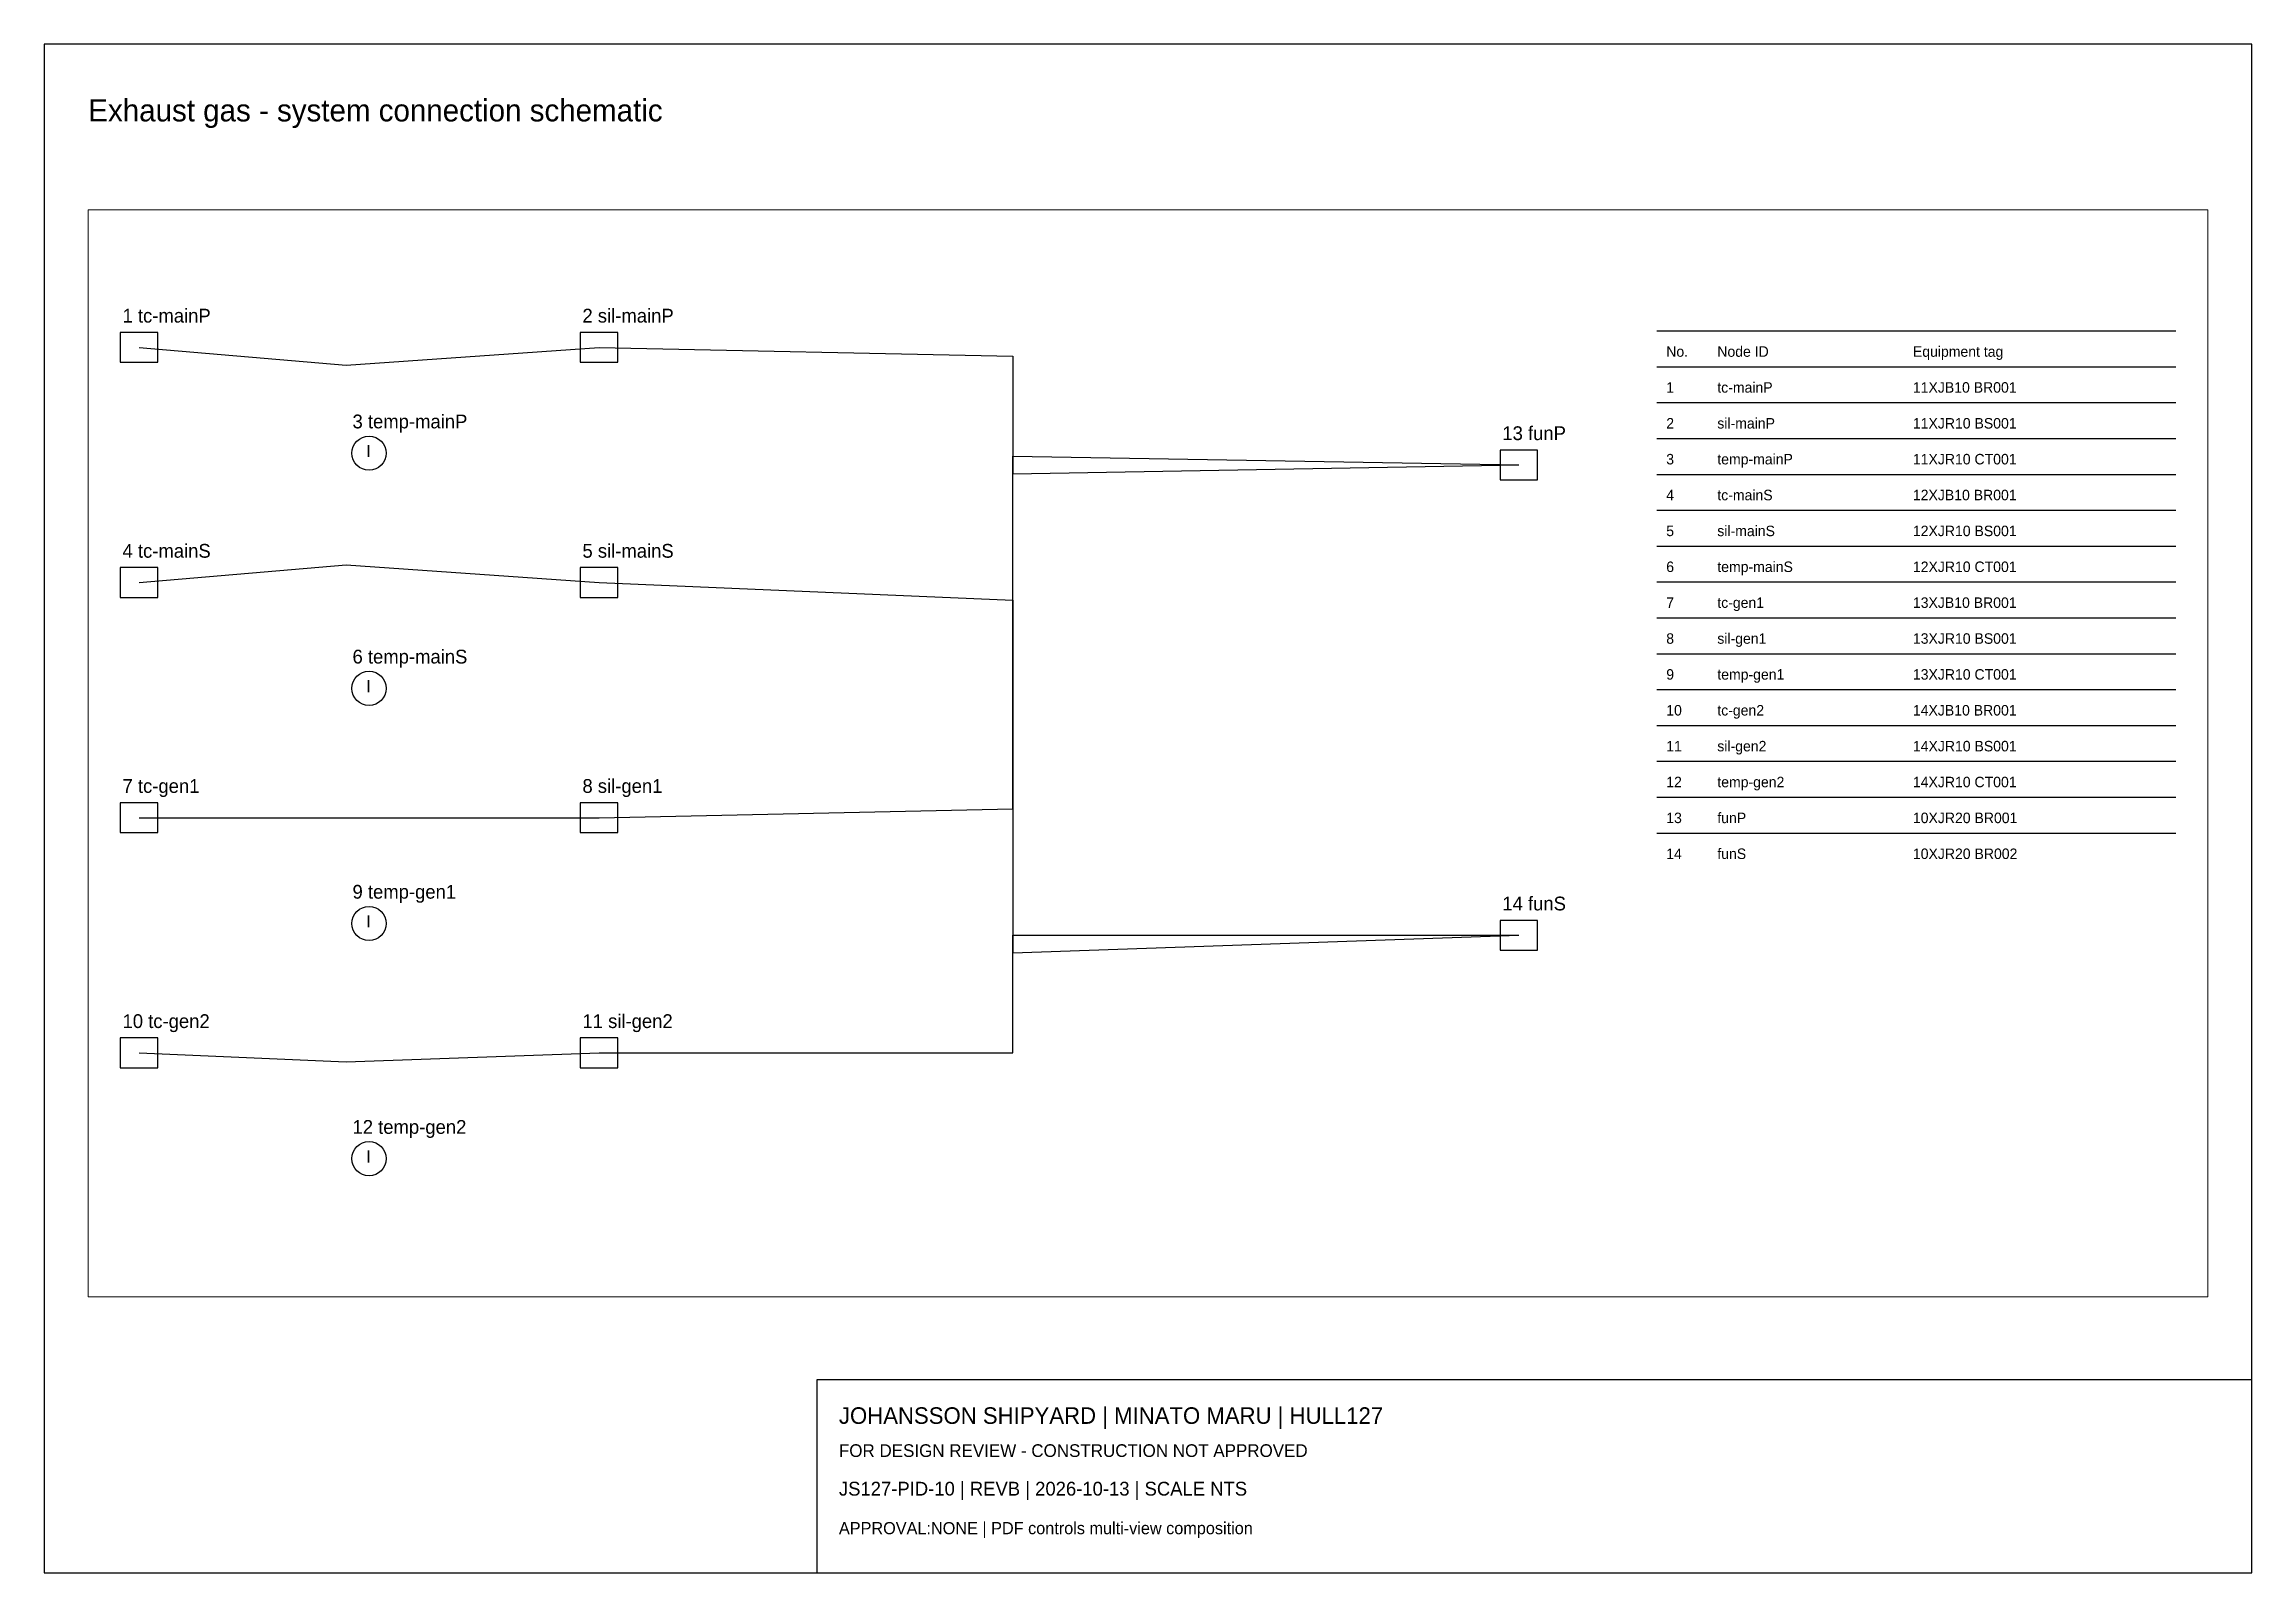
# Paper-space layout 'Layout1' of a CAD drawing. Header units: millimetres. Extents: x 10 to 410, y 10 to 287.
# The model-space entities are those that its viewports show. They can reach past a viewport. Long polylines and large blocks are cut down to what shows.
import ezdxf

# ---------------------------------------------------------------- set-up
doc = ezdxf.new("R2010")
doc.units = ezdxf.units.MM
for name, color, linetype in [('ANNOTATION', 7, 'Continuous'), ('EQUIPMENT', 3, 'Continuous'), ('GEOMETRY', 7, 'Continuous'), ('PIPING', 4, 'Continuous')]:
    doc.layers.add(name, color=color, linetype=linetype)

msp = doc.modelspace()

# ---------------------------------------------------------------- linework, layer by layer
at = {"layer": 'EQUIPMENT'}
for points in [[(30.6, 244.3), (37.4, 244.3), (37.4, 249.7), (30.6, 249.7)], [(113.93, 244.3), (120.73, 244.3), (120.73, 249.7), (113.93, 249.7)], [(280.6, 223), (287.4, 223), (287.4, 228.4), (280.6, 228.4)], [(30.6, 201.69), (37.4, 201.69), (37.4, 207.09), (30.6, 207.09)], [(113.93, 201.69), (120.73, 201.69), (120.73, 207.09), (113.93, 207.09)], [(30.6, 159.08), (37.4, 159.08), (37.4, 164.48), (30.6, 164.48)], [(113.93, 159.08), (120.73, 159.08), (120.73, 164.48), (113.93, 164.48)], [(280.6, 137.78), (287.4, 137.78), (287.4, 143.18), (280.6, 143.18)], [(30.6, 116.47), (37.4, 116.47), (37.4, 121.87), (30.6, 121.87)], [(113.93, 116.47), (120.73, 116.47), (120.73, 121.87), (113.93, 121.87)]]:
    msp.add_lwpolyline(points, close=True, dxfattribs=at)
for centre in [(75.67, 227.83), (75.67, 185.22), (75.67, 142.61), (75.67, 100)]:
    msp.add_circle(centre, 3.1, dxfattribs=at)
at = {"layer": 'GEOMETRY'}
for p, q in [((309, 250), (403, 250)), ((309, 243.5), (403, 243.5)), ((309, 237), (403, 237)), ((309, 230.5), (403, 230.5)), ((309, 224), (403, 224)), ((309, 217.5), (403, 217.5)), ((309, 211), (403, 211)), ((309, 204.5), (403, 204.5)), ((309, 198), (403, 198)), ((309, 191.5), (403, 191.5)), ((309, 185), (403, 185)), ((309, 178.5), (403, 178.5)), ((309, 172), (403, 172)), ((309, 165.5), (403, 165.5)), ((309, 159), (403, 159))]:
    msp.add_line(p, q, dxfattribs=at)
at = {"layer": 'PIPING'}
for points in [[(34, 247), (71.5, 243.8), (71.5, 243.8), (117.33, 247)], [(117.33, 247), (192.33, 245.4), (192.33, 224.1), (284, 225.7)], [(117.33, 161.78), (192.33, 163.38), (192.33, 227.3), (284, 225.7)], [(34, 204.39), (71.5, 207.59), (71.5, 207.59), (117.33, 204.39)], [(117.33, 204.39), (192.33, 201.19), (192.33, 137.28), (284, 140.48)], [(34, 161.78), (71.5, 161.78), (71.5, 161.78), (117.33, 161.78)], [(117.33, 119.17), (192.33, 119.17), (192.33, 140.48), (284, 140.48)], [(34, 119.17), (71.5, 117.57), (71.5, 117.57), (117.33, 119.17)]]:
    msp.add_lwpolyline(points, dxfattribs=at)

# ---------------------------------------------------------------- texts
at = {"layer": 'ANNOTATION'}
for s, height, p in [('1 tc-mainP', 2.5, (31, 251.5)), ('2 sil-mainP', 2.5, (114.33, 251.5)), ('No.', 1.9, (310.7, 245.3)), ('Node ID', 1.9, (319.95, 245.3)), ('Equipment tag', 1.9, (355.39, 245.3)), ('1', 1.9, (310.7, 238.8)), ('tc-mainP', 1.9, (319.95, 238.8)), ('11XJB10 BR001', 1.9, (355.39, 238.8)), ('3 temp-mainP', 2.5, (72.67, 232.33)), ('13 funP', 2.5, (281, 230.2)), ('2', 1.9, (310.7, 232.3)), ('sil-mainP', 1.9, (319.95, 232.3)), ('11XJR10 BS001', 1.9, (355.39, 232.3)), ('I', 2.2, (75.17, 227.13)), ('3', 1.9, (310.7, 225.8)), ('temp-mainP', 1.9, (319.95, 225.8)), ('11XJR10 CT001', 1.9, (355.39, 225.8)), ('4', 1.9, (310.7, 219.3)), ('tc-mainS', 1.9, (319.95, 219.3)), ('12XJB10 BR001', 1.9, (355.39, 219.3)), ('5', 1.9, (310.7, 212.8)), ('sil-mainS', 1.9, (319.95, 212.8)), ('12XJR10 BS001', 1.9, (355.39, 212.8)), ('4 tc-mainS', 2.5, (31, 208.89)), ('5 sil-mainS', 2.5, (114.33, 208.89)), ('6', 1.9, (310.7, 206.3)), ('temp-mainS', 1.9, (319.95, 206.3)), ('12XJR10 CT001', 1.9, (355.39, 206.3)), ('7', 1.9, (310.7, 199.8)), ('tc-gen1', 1.9, (319.95, 199.8)), ('13XJB10 BR001', 1.9, (355.39, 199.8)), ('6 temp-mainS', 2.5, (72.67, 189.72)), ('8', 1.9, (310.7, 193.3)), ('sil-gen1', 1.9, (319.95, 193.3)), ('13XJR10 BS001', 1.9, (355.39, 193.3)), ('9', 1.9, (310.7, 186.8)), ('temp-gen1', 1.9, (319.95, 186.8)), ('13XJR10 CT001', 1.9, (355.39, 186.8)), ('I', 2.2, (75.17, 184.52)), ('10', 1.9, (310.7, 180.3)), ('tc-gen2', 1.9, (319.95, 180.3)), ('14XJB10 BR001', 1.9, (355.39, 180.3)), ('11', 1.9, (310.7, 173.8)), ('sil-gen2', 1.9, (319.95, 173.8)), ('14XJR10 BS001', 1.9, (355.39, 173.8)), ('7 tc-gen1', 2.5, (31, 166.28)), ('8 sil-gen1', 2.5, (114.33, 166.28)), ('12', 1.9, (310.7, 167.3)), ('temp-gen2', 1.9, (319.95, 167.3)), ('14XJR10 CT001', 1.9, (355.39, 167.3)), ('13', 1.9, (310.7, 160.8)), ('funP', 1.9, (319.95, 160.8)), ('10XJR20 BR001', 1.9, (355.39, 160.8)), ('14', 1.9, (310.7, 154.3)), ('funS', 1.9, (319.95, 154.3)), ('10XJR20 BR002', 1.9, (355.39, 154.3)), ('9 temp-gen1', 2.5, (72.67, 147.11)), ('I', 2.2, (75.17, 141.91)), ('14 funS', 2.5, (281, 144.98)), ('10 tc-gen2', 2.5, (31, 123.67)), ('11 sil-gen2', 2.5, (114.33, 123.67)), ('12 temp-gen2', 2.5, (72.67, 104.5)), ('I', 2.2, (75.17, 99.3))]:
    msp.add_text(s, height=height, dxfattribs=at).set_placement(p)

psp = doc.layouts.get("Layout1")

# ---------------------------------------------------------------- linework, layer by layer
for points in [[(10, 10), (410, 10), (410, 287), (10, 287)], [(150, 10), (410, 10), (410, 45), (150, 45)]]:
    psp.add_lwpolyline(points, close=True)

# ---------------------------------------------------------------- texts
for s, height, p in [('Exhaust gas - system connection schematic', 4, (18, 273)), ('JOHANSSON SHIPYARD | MINATO MARU | HULL127', 3, (154, 37)), ('FOR DESIGN REVIEW - CONSTRUCTION NOT APPROVED', 2.3, (154, 31)), ('JS127-PID-10 | REVB | 2026-10-13 | SCALE NTS', 2.5, (154, 24)), ('APPROVAL:NONE | PDF controls multi-view composition', 2.2, (154, 17))]:
    psp.add_text(s, height=height).set_placement(p)

# ---------------------------------------------------------------- viewports
at = {"layer": 'VIEWPORTS'}
psp.add_viewport(center=(210, 158.5), size=(384, 197), view_center_point=(216.8, 173.45), view_height=197, dxfattribs=at)

doc.saveas('drawing.dxf')
